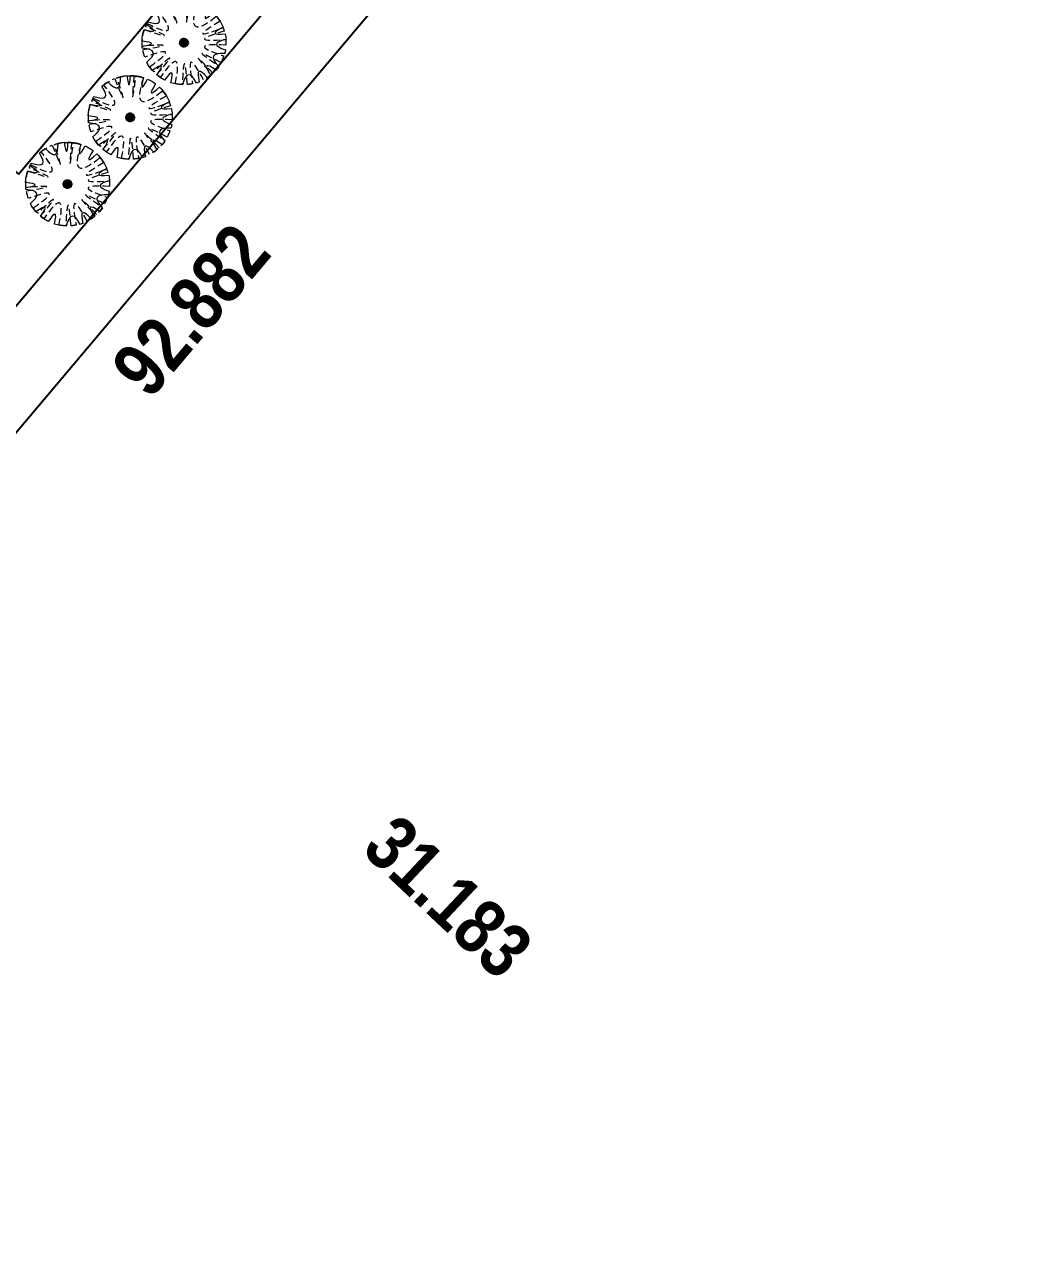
# Model space of a CAD drawing. Header units: metres. Extents: x 859577 to 860336, y 1645916 to 1646650.
# Drawn here: x 859951.95 to 859988.49, y 1645929.76 to 1645974.45 of the extents above; entities that cross this region are included whole.
import ezdxf
from ezdxf.enums import TextEntityAlignment as Align

# ---------------------------------------------------------------- set-up
doc = ezdxf.new("R2010")
doc.units = ezdxf.units.M
doc.linetypes.add('DASHED', pattern=[0.75, 0.5, -0.25])
for name, color, linetype in [('_LINDERO', 6, 'Continuous'), ('_SENDERO', 5, 'Continuous'), ('A-SENDEROS', 97, 'Continuous'), ('CVL_CUADCON_TIT', 7, 'Continuous')]:
    doc.layers.add(name, color=color, linetype=linetype)
doc.layers.add('HATCH', color=253, linetype='Continuous', lineweight=0)
doc.layers.add('VIEW THIC 0.0', color=7, linetype='Continuous', lineweight=0)
doc.styles.add('Narrow-Negrita', font='ARIALNB.TTF')

# ---------------------------------------------------------------- blocks, each defined once
blk = doc.blocks.new('*U21')
at = {"layer": 'HATCH', "lineweight": 70, "ltscale": 2}
for radius in [0.0888294333432759, 0.07222495541418159]:
    blk.add_circle((99.28074189920306, -0.5045803755864285), radius, dxfattribs=at)
at = {"layer": 'VIEW THIC 0.0', "linetype": 'DASHED', "ltscale": 0.5}
for points in [[(98.31828044461103, 0.6823382696530937), (98.43751011595475, 0.7795146656858778), (98.57191570955237, 0.8593114098198804), (98.7178896282356, 0.917488593814213)], [(98.7178896282356, 0.917488593814213), (99.09620704909005, -0.03225541874665538), (99.122708872475, -0.02253654647778119), (98.797402859609, 0.946639732126421)], [(98.797402859609, 0.946639732126421), (98.91320207218759, 0.9854677407791606), (99.03550838202399, 1.01096060571914), (99.16266682331022, 1.021170717481205)], [(99.16266682331022, 1.021170717481205), (99.25080002966601, 1.028246666439535), (99.33780238076054, 1.027701554939515), (99.4230246734714, 1.020089625334206)], [(99.4230246734714, 1.020089625334206), (99.33125145544948, 0.001945990360981309), (99.35539432481843, -0.0007932633751563944), (99.49544460729182, 1.011870951036137)], [(99.49544460729182, 1.011870951036137), (99.58862306249344, 0.9990343514685329), (99.67939462673324, 0.9777225008456718), (99.7668790864897, 0.948695998586075)], [(99.7668790864897, 0.948695998586075), (99.44586639732657, -0.0218499068644335), (99.67904856767936, -0.1813575652052535), (100.4664187494192, 0.4701848937073887)], [(97.92774869132973, 0.2050388280241419), (98.8328273455109, -0.2697377609203558), (98.96300033554138, -0.1106345990776476), (98.31828044461103, 0.6823382696530937)], [(100.4664187494192, 0.4701848937073887), (100.5159444570338, 0.410484228097464), (100.561070923133, 0.3468860609527861), (100.601270384844, 0.2798656527954867)], [(97.8295427924435, -0.02560907608877611), (98.8000941764102, -0.3466194825495135), (98.81449215060739, -0.3084196760550098), (97.87275452017461, 0.08900038727214554)], [(97.87275452017461, 0.08900038727214554), (97.8894877081873, 0.128515948649652), (97.90784892600458, 0.1672261693895615), (97.92774869132973, 0.2050388280241419)], [(100.601270384844, 0.2798656527954867), (99.72399880845414, -0.2447959425522838), (99.76186625215256, -0.3221068139261822), (100.7148667808674, 0.0479280167133237)], [(100.7148667808674, 0.0479280167133237), (100.7312237780308, 0.005792815691822883), (100.7456870377684, -0.03697241368898957), (100.758285778808, -0.08058498554869148)], [(97.75706031232983, -0.6298199696446404), (97.74013994198211, -0.4189960448397375), (97.76682575191003, -0.2146285411104975), (97.8295427924435, -0.02560907608877611)], [(100.758285778808, -0.08058498554869148), (99.77633499039554, -0.3649469162235883), (99.79479756059888, -0.4662280839897678), (100.8136602496833, -0.3844321411623314)], [(100.8136602496833, -0.3844321411623314), (100.8192976338853, -0.4546118219692304), (100.8200993221425, -0.5240792967829712), (100.8163447183556, -0.5925040290411913)], [(97.77240287252116, -0.755902340755221), (98.78104312319842, -0.5900496576892593), (98.77592939300918, -0.5480240268172041), (97.75706031232983, -0.6298199696446404)], [(97.84417040740536, -1.031071335887287), (97.81218505457679, -0.9430518085626407), (97.78796092067454, -0.8510749726680509), (97.77240287252116, -0.755902340755221)], [(98.02412385563925, -1.378799510218065), (98.86495194373954, -0.7976832649485747), (98.8049627433868, -0.6817763083889704), (97.84417040740536, -1.031071335887287)], [(100.8163447183556, -0.5925040290411913), (99.79569147039999, -0.5355859886758255), (99.77063460336629, -0.6676308020781451), (100.7411818784622, -0.9886439478078524)], [(98.29172018381449, -1.67423761339571), (98.9541488936259, -0.8961649153877164), (98.91928275894787, -0.8635787528947443), (98.1871258886512, -1.576479125960318)], [(98.96320440994798, -2.006381260147177), (99.17797605591407, -1.006876420679938), (98.99589603369783, -0.9281758345960995), (98.41695612551408, -1.770273566780251)], [(99.40805510832648, -2.035419175951313), (99.32626236130196, -1.016556943400859), (99.26234917996675, -1.017718386980628), (99.21632834752162, -2.038912637543664)], [(99.99296704619984, -1.867478724974), (99.5212333116157, -0.9605775539795076), (99.3903503983271, -1.007342093815081), (99.60031967595764, -2.007774627215744)], [(100.3438115782166, -1.615904291940593), (99.63817616263458, -0.8767180400186891), (99.62269937900363, -0.890920157561788), (100.2973848796824, -1.658514296928516)], [(100.6359949914087, -1.232410138069663), (99.7355721555002, -0.7488843726745311), (99.71247842031437, -0.7875845494935052), (100.5667174381772, -1.348507016211483)], [(100.7411818784622, -0.9886439478078524), (100.7131154846447, -1.073233929446149), (100.677826591806, -1.154757773057522), (100.6359949914087, -1.232410138069663)], [(98.1871258886512, -1.576479125960318), (98.12756812076732, -1.515402898410438), (98.07299214235724, -1.44930105333352), (98.02412385563925, -1.378799510218065)], [(98.41695612551408, -1.770273566780251), (98.37358141218242, -1.740406570181546), (98.3317840524623, -1.708348170593931), (98.29172018381449, -1.67423761339571)], [(100.2973848796824, -1.658514296928516), (100.2048464967719, -1.739928113856497), (100.1029599539366, -1.810129708706343), (99.99296704619984, -1.867478724974)], [(100.5667174381772, -1.348507016211483), (100.5027321231617, -1.445749154329582), (100.427906668014, -1.535498063844859), (100.3438115782166, -1.615904291940593)], [(99.21632834752162, -2.038912637543664), (99.1301290543079, -2.03511055336661), (99.04553542033274, -2.024084143978118), (98.96320440994798, -2.006381260147177)], [(99.60031967595764, -2.007774627215744), (99.53767157331238, -2.02085730306389), (99.47350683718045, -2.030167113451657), (99.40805510832648, -2.035419175951313)], [(99.40805510832648, -2.035419175951313), (99.40805510832648, -2.035419175951313), (99.40805510832648, -2.035419175951313), (99.40805510832648, -2.035419175951313)]]:
    blk.add_open_spline(points, degree=3, dxfattribs=at)
at = {"layer": 'VIEW THIC 0.0', "ltscale": 0.5}
for points in [[(98.46369738170486, 0.7995463717482447), (98.7856656138836, 0.4463218847730553), (98.94213315710037, 0.5117325248101048), (98.93307672768863, 0.9958257722603878)], [(98.93307672768863, 0.9958257722603878), (99.00725800166356, 1.013141051697458), (99.0836407225592, 1.025163636351895), (99.16184230794218, 1.031441092834171)], [(99.16184230794218, 1.031441092834171), (99.22677768745709, 0.5703543809862908), (99.27109653024894, 0.5720216734502332), (99.29479701013842, 1.03643612202093)], [(99.16184230794218, 1.031441092834171), (99.16184230794218, 1.031441092834171), (99.16184230794218, 1.031441092834171), (99.16184230794218, 1.031441092834171)], [(99.29479701013842, 1.03643612202093), (99.45993429144096, 1.035579192155052), (99.61984507661276, 1.008340966053383), (99.7701168844145, 0.9584792433166602)], [(99.7701168844145, 0.9584792433166602), (99.65217740157398, 0.5077263662155627), (99.70291294625906, 0.4877996648761206), (99.92236095490628, 0.8987945566777955)], [(99.92236095490628, 0.8987945566777955), (100.0273200273526, 0.8510680822316568), (100.1262710032529, 0.7918696131255156), (100.2174164756396, 0.7225925164497007)], [(97.94974672503199, 0.2658749143218413), (98.41015410194025, 0.1166339789971231), (98.50963786270634, 0.2398638738852564), (98.24819298534803, 0.6355719036599694)], [(98.24819298534803, 0.6355719036599694), (98.31485455126155, 0.6961925019956419), (98.38692705640446, 0.751130974975498), (98.46369738170486, 0.7995463717482447)], [(100.2174164756396, 0.7225925164497007), (99.96213674536696, 0.3327834696164348), (100.0093505228218, 0.2923310834742268), (100.3590564383588, 0.6012321622201595)], [(100.3590564383588, 0.6012321622201595), (100.513572263294, 0.45169903985927), (100.6374413173836, 0.2697536976165649), (100.719132712022, 0.06520722929393807)], [(97.81975954771292, -0.02237401741116368), (98.27288735781195, -0.1343455794437709), (98.29796157345119, -0.07264480205075607), (97.89488403805838, 0.1627803605736337)], [(97.89488403805838, 0.1627803605736337), (97.91185280188586, 0.1978921150200298), (97.93012910283295, 0.2322998812366522), (97.94974672503199, 0.2658749143218413)], [(100.719132712022, 0.06520722929393807), (100.3018717773044, -0.1456860899113812), (100.3268629022528, -0.2276546057263704), (100.7941147611754, -0.1806864480290185)], [(97.7429595471619, -0.4454334957738558), (97.74868002205478, -0.2988140262942076), (97.77517317114241, -0.1567417180165481), (97.81975954771292, -0.02237401741116368)], [(97.7468018070771, -0.6306435719230324), (98.20772964219523, -0.5600237843608007), (98.20647871631877, -0.4982901359142472), (97.7429595471619, -0.4454334957738558)], [(100.8239306250362, -0.3836085388621768), (100.3625352906145, -0.4922875178952415), (100.3569581700034, -0.6198089102960698), (100.8072449174354, -0.7661909777925069)], [(100.7941147611754, -0.1806864480290185), (100.8083387927614, -0.2467280295150363), (100.8183808969625, -0.3144533389700034), (100.8239306250362, -0.3836085388621768)], [(100.8239306250362, -0.3836085388621768), (100.8239306250362, -0.3836085388621768), (100.8239306250362, -0.3836085388621768), (100.8239306250362, -0.3836085388621768)], [(97.75431375390907, -0.7031096165208311), (97.75126131216172, -0.67913932012855), (97.74875306882471, -0.6549809283116035), (97.7468018070771, -0.6306435719230324)], [(97.7468018070771, -0.6306435719230324), (97.7468018070771, -0.6306435719230324), (97.7468018070771, -0.6306435719230324), (97.7468018070771, -0.6306435719230324)], [(97.91586489553052, -1.21948086041333), (98.28985246930257, -0.9138751038923847), (98.23602613332218, -0.7417513559282184), (97.75431375390907, -0.7031096165208311)], [(100.8072449174354, -0.7661909777925069), (100.799354040496, -0.8126432427065133), (100.7893575905167, -0.8584545222506159), (100.777253741318, -0.9034823752000681)], [(98.12134590590459, -1.520360947672847), (98.04174364877933, -1.429098143928966), (97.9725665348442, -1.32822558153171), (97.91586489553052, -1.21948086041333)], [(100.777253741318, -0.9034823752000681), (100.3007432047564, -0.8643840935105788), (100.2274165779559, -1.023556649797228), (100.5572651866082, -1.380994565565602)], [(98.28503731776621, -1.682084662270969), (98.56051630511746, -1.305882401854342), (98.50597000194712, -1.251957452735094), (98.12134590590459, -1.520360947672847)], [(98.5739815634099, -1.87678305684559), (98.47044233749072, -1.82282888903143), (98.37352388786049, -1.75741368356786), (98.28503731776621, -1.682084662270969)], [(98.80061235190679, -1.972726788697112), (98.90746150943107, -1.517501166776672), (98.83191836981752, -1.485515813948099), (98.5739815634099, -1.87678305684559)], [(99.73847211212365, -1.982770719077458), (99.52591013084165, -1.556778413059548), (99.3571145761669, -1.579090547840928), (99.23206764297075, -2.049834955298889)], [(100.1493300412385, -1.785812440159643), (99.8341049386772, -1.434622305644686), (99.7321800462939, -1.488035927385346), (99.84374163333399, -1.94638977708116)], [(100.460324822935, -1.507448105543284), (100.0763846272478, -1.239870039084999), (100.0111803443197, -1.30401240464004), (100.2647019302299, -1.699867441022495)], [(100.2647019302299, -1.699867441022495), (100.2277252005406, -1.730302376232062), (100.1892816004788, -1.75906454048327), (100.1493300412385, -1.785812440159643)], [(100.5572651866082, -1.380994565565602), (100.527124264625, -1.424792037047053), (100.4947590686103, -1.467000284827596), (100.460324822935, -1.507448105543284)], [(99.23206764297075, -2.049834955298889), (99.08246695233436, -2.044812990108715), (98.93753760240773, -2.018161877391883), (98.8006055037779, -1.972723136360248)], [(99.84374163333399, -1.94638977708116), (99.80928090821108, -1.959760987672139), (99.77418650238111, -1.971945188303537), (99.73847211212365, -1.982770719077458)]]:
    blk.add_open_spline(points, degree=3, dxfattribs=at)

msp = doc.modelspace()

# ---------------------------------------------------------------- linework, layer by layer
msp.add_lwpolyline([(859951.7306596751, 1645968.949724152), (859967.842796037, 1645988.0651384), (859964.0197131874, 1645991.287565672), (859947.9075768255, 1645972.172151425)], close=True)
at = {"layer": '_LINDERO', "color": 7, "flags": 128}
for points in [[(859905.4935086959, 1645953.753126387), (859905.9647450494, 1645953.285638395), (859926.337327728, 1645934.114292592), (859984.141076799, 1646002.692573196), (860007.9916989325, 1646031.901175923), (860019.3820944446, 1646044.669988825), (860048.840120679, 1646083.009826978), (860053.7351868064, 1646087.728986144), (860094.8021861061, 1646136.083192556), (860126.6165795528, 1646172.938856053)], [(859867.95, 1645985.069), (859894.074, 1645960.856), (859903.88, 1645951.128), (859926.589, 1645929.758), (859986.45, 1646000.777), (860010.274, 1646029.953), (860021.694, 1646042.755), (860051.083, 1646081.005), (860055.925, 1646085.673), (860097.081, 1646134.132), (860128.9, 1646170.993)]]:
    msp.add_lwpolyline(points, dxfattribs=at)
at = {"layer": 'A-SENDEROS', "lineweight": 9, "flags": 128}
msp.add_lwpolyline([(860126.6165795528, 1646172.938856053), (860094.8021861061, 1646136.083192556), (860053.7351868064, 1646087.728986144), (860048.840120679, 1646083.009826978), (860019.3820944446, 1646044.669988825), (860007.9916989325, 1646031.901175923), (859984.141076799, 1646002.692573196), (859926.337327728, 1645934.114292592), (859905.9647450494, 1645953.285638395), (859905.4935086959, 1645953.753126387), (859902.9604293491, 1645952.040256097), (859926.589, 1645929.758), (859986.45, 1646000.777), (860010.274, 1646029.953), (860021.694, 1646042.755), (860051.083, 1646081.005), (860055.925, 1646085.673), (860097.081, 1646134.132), (860128.9, 1646170.993)], dxfattribs=at)
at = {"layer": 'CVL_CUADCON_TIT', "color": 7, "lineweight": 20, "ltscale": 0.5, "true_color": 0xffffff, "flags": 128}
msp.add_lwpolyline([(860126.6165795528, 1646172.938856053), (860094.8021861061, 1646136.083192556), (860053.7351868064, 1646087.728986144), (860048.840120679, 1646083.009826978), (860019.3820944446, 1646044.669988825), (860007.9916989325, 1646031.901175923), (859984.141076799, 1646002.692573196), (859926.337327728, 1645934.114292592), (859905.9647450494, 1645953.285638395), (859905.4935086959, 1645953.753126387), (859902.9604293491, 1645952.040256097), (859926.589, 1645929.758), (859986.45, 1646000.777), (860010.274, 1646029.953), (860021.694, 1646042.755), (860051.083, 1646081.005), (860055.925, 1646085.673), (860097.081, 1646134.132), (860128.9, 1646170.993)], dxfattribs=at)

# ---------------------------------------------------------------- block references
at = {"layer": 'HATCH', "color": 254, "ltscale": 0.2, "true_color": 0xe1cfb7}
for p in [(859858.5210592776, 1645974.281496193, 38.929386209697), (859856.5476669448, 1645971.542938699, 38.929386209697), (859854.252864711, 1645969.096255074, 38.929386209697)]:
    msp.add_blockref('*U21', p, dxfattribs=at)

# ---------------------------------------------------------------- texts
at = {"layer": '_SENDERO', "color": 7, "style": 'Narrow-Negrita'}
for s, rotation, p in [('92.882', 49.87289243055439, (859958.0487331398, 1645963.978529091)), ('92.882', 49.87289243055439, (859958.0487331398, 1645963.978529091)), ('31.183', 316.7399547081062, (859967.5064348611, 1645942.454202513)), ('31.183', 316.7399547081062, (859967.5064348611, 1645942.454202513))]:
    msp.add_text(s, height=2, rotation=rotation, dxfattribs=at).set_placement(p, align=Align.MIDDLE)

doc.saveas('drawing.dxf')
